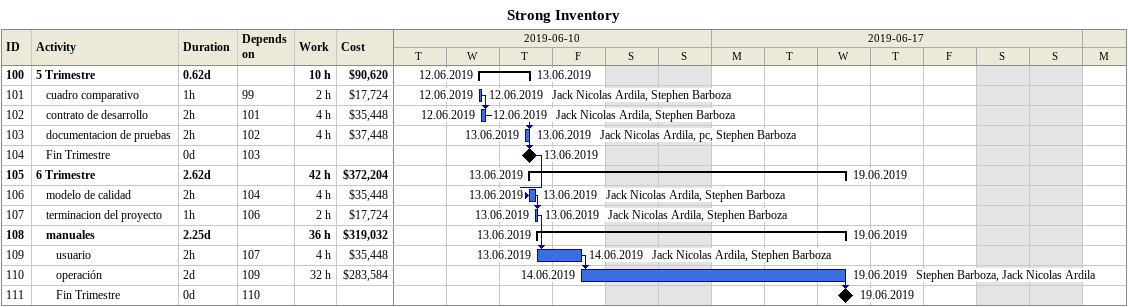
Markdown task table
Strong Inventory

| ID | Level | Task | Duration | Start | Finish | Predecessors | Resources | Work (h) | Cost ($) |
|---|---|---|---|---|---|---|---|---|---|
| 100 | 1 | **5 Trimestre** | 0.62d | 2019-06-12 | 2019-06-13 |  |  | 10 | 90620 |
| 101 | 2 | cuadro comparativo | 1h | 2019-06-12 | 2019-06-12 | 99 | Jack Nicolas Ardila, Stephen Barboza | 2 | 17724 |
| 102 | 2 | contrato de desarrollo | 2h | 2019-06-12 | 2019-06-12 | 101 | Jack Nicolas Ardila, Stephen Barboza | 4 | 35448 |
| 103 | 2 | documentacion de pruebas | 2h | 2019-06-13 | 2019-06-13 | 102 | Jack Nicolas Ardila, pc, Stephen Barboza | 4 | 37448 |
| 104 | 2 | Fin Trimestre | 0d | 2019-06-13 | 2019-06-13 | 103 |  |  |  |
| 105 | 1 | **6 Trimestre** | 2.62d | 2019-06-13 | 2019-06-19 |  |  | 42 | 372204 |
| 106 | 2 | modelo de calidad | 2h | 2019-06-13 | 2019-06-13 | 104 | Jack Nicolas Ardila, Stephen Barboza | 4 | 35448 |
| 107 | 2 | terminacion del proyecto | 1h | 2019-06-13 | 2019-06-13 | 106 | Jack Nicolas Ardila, Stephen Barboza | 2 | 17724 |
| 108 | 2 | **manuales** | 2.25d | 2019-06-13 | 2019-06-19 |  |  | 36 | 319032 |
| 109 | 3 | usuario | 2h | 2019-06-13 | 2019-06-14 | 107 | Jack Nicolas Ardila, Stephen Barboza | 4 | 35448 |
| 110 | 3 | operación | 2d | 2019-06-14 | 2019-06-19 | 109 | Stephen Barboza, Jack Nicolas Ardila | 32 | 283584 |
| 111 | 3 | Fin Trimestre | 0d | 2019-06-19 | 2019-06-19 | 110 |  |  |  |
